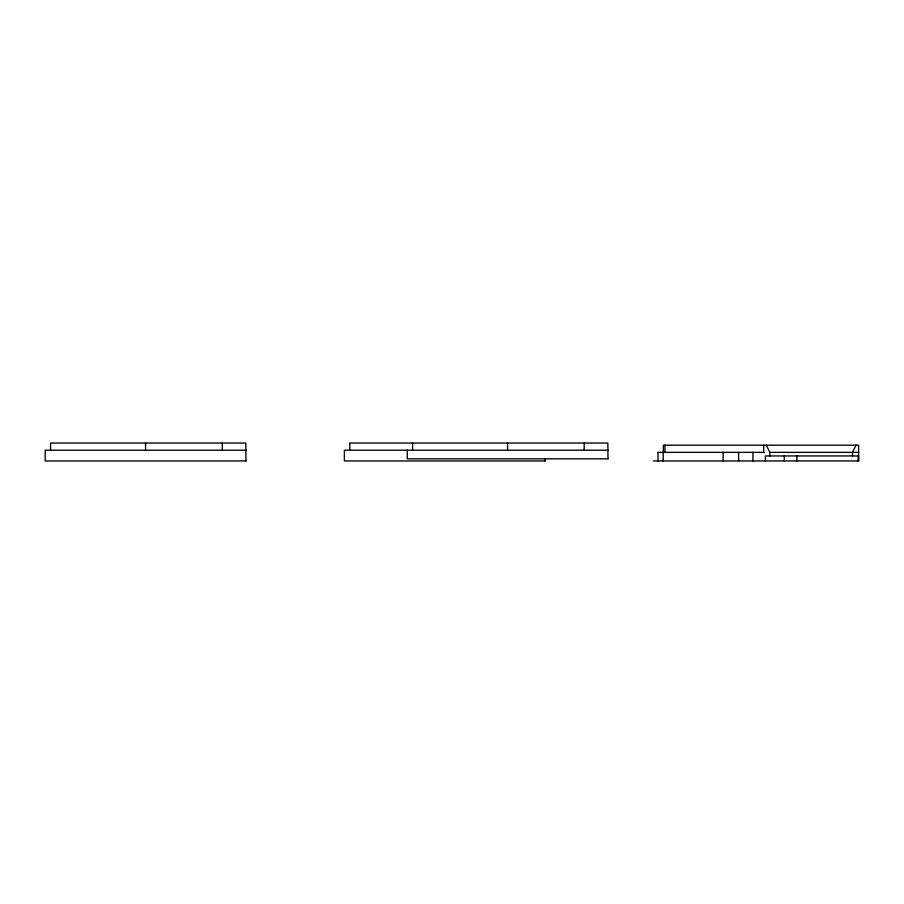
<?xml version="1.0" encoding="UTF-8"?>
<svg xmlns="http://www.w3.org/2000/svg" width="904" height="904" viewBox="0 0 904 904"><rect width="100%" height="100%" fill="white"/><g stroke="black" fill="none" stroke-linecap="round" stroke-linejoin="round"><path stroke-width="1.36" d="M857.941 460.961L858.755 452.362L769.925 452.362L766.298 445.186M50.567 450.203L50.579 443.039L245.831 443.039L245.967 460.961M349.746 450.203L349.758 443.039L607.861 443.039L607.996 458.814M412.597 450.203L412.608 443.039M663.355 452.362L663.366 445.186L858.619 445.186L858.63 452.362M664.926 452.362L664.926 445.186M856.077 445.186L852.472 452.362L852.472 455.944M246.024 450.203L45.2 450.203L45.2 460.961L246.024 460.961M608.042 450.203L344.379 450.203L344.379 460.961L545.191 460.961M657.976 452.362L764.14 452.362M857.964 455.944L765.383 455.944L765.405 460.961M608.042 458.814L407.229 458.814L407.286 450.203M653.389 460.961L858.8 460.961L858.755 455.232M584.187 443.039L584.199 450.203M545.146 458.577L545.146 460.961M507.585 443.039L507.596 450.203M222.327 443.039L222.339 450.203M145.555 443.039L145.567 450.203M796.932 455.944L796.932 460.961M784.31 455.944L784.31 460.961M769.925 452.362L769.925 455.944M763.767 445.186L763.767 452.362M752.942 452.362L752.942 460.961M738.602 452.362L738.602 460.961M723.144 452.362L723.144 460.961M663.186 452.362L663.186 460.961M658.033 452.362L658.033 460.961"/></g></svg>
